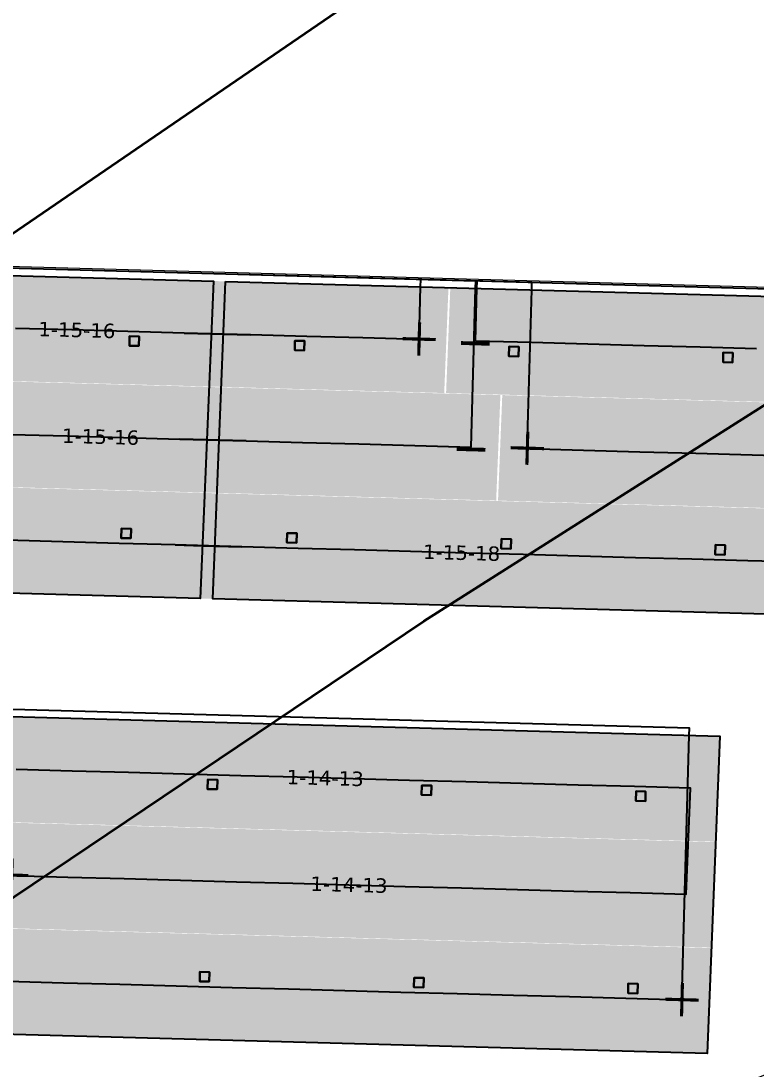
# Model space of a CAD drawing. Header units: metres. Extents: x 1477905 to 1478744, y 4202276 to 4202610.
# Drawn here: x 1478505.57 to 1478520.89, y 4202423.98 to 4202445.82 of the extents above; entities that cross this region are included whole.
import ezdxf

# ---------------------------------------------------------------- set-up
doc = ezdxf.new("R2010")
doc.units = ezdxf.units.M
doc.layers.add('Nouveau Terrain - CN - Courbes', color=22, linetype='Continuous', lineweight=0)
for name, color, linetype in [('PVcase DC Extensions', 170, 'Continuous'), ('PVcase Device Coloring', 7, 'Continuous'), ('PVcase Polarity Symbols', 7, 'Continuous'), ('PVcase Poles', 7, 'Continuous'), ('PVcase PV Area', 30, 'Continuous'), ('PVcase PV Modules (full frames)', 142, 'Continuous'), ('PVcase PV Modules (optimised)', 142, 'Continuous'), ('PVcase String Cables', 150, 'Continuous'), ('PVcase Stringing Numbers', 7, 'Continuous'), ('PVcase Strings', 92, 'Continuous')]:
    doc.layers.add(name, color=color, linetype=linetype)
doc.styles.get("Standard").update_dxf_attribs({"font": 'verdana.ttf'})
doc.styles.add('UBS-Style de texte', font='verdana.ttf')

# ---------------------------------------------------------------- blocks, each defined once
blk = doc.blocks.new('3P18@15DEG F FX ID2 PVBlock')
at = {"layer": 'PVcase PV Modules (optimised)', "color": 0}
blk.add_polyline3d([(0, 0, 1.773945735132677), (21.06698842950539, -0.5810537936249747, 1.773945735132684), (20.88445742833418, -7.198992669318526, 7.019385073192552e-15), (-0.182531001171211, -6.617938875693552, 0)], close=True, dxfattribs=at)

msp = doc.modelspace()

# ---------------------------------------------------------------- hatches: boundary and pattern name
at = {"layer": 'PVcase Device Coloring', "true_color": 0x1eec00, "transparency": 33554582}
for points in [[(1478499.083568135, 4202440.68984805), (1478498.995108641, 4202438.491072059), (1478514.392167092, 4202438.066401997), (1478514.480626587, 4202440.265177988)], [(1478514.519568388, 4202440.264103925), (1478514.431108893, 4202438.065327933), (1478530.789660783, 4202437.614138687), (1478530.878120278, 4202439.812914679)], [(1478498.991224836, 4202438.481516247), (1478498.902765342, 4202436.282740255), (1478515.474568826, 4202435.825669261), (1478515.563028321, 4202438.024445252)], [(1478515.601970122, 4202438.02337119), (1478515.513510627, 4202435.824595198), (1478530.700812968, 4202435.405710474), (1478530.789272462, 4202437.604486465)], [(1478498.898881538, 4202436.273184444), (1478498.810422043, 4202434.074408452), (1478530.611965152, 4202433.19728226), (1478530.700424647, 4202435.396058252)]]:
    msp.add_hatch(color=3, dxfattribs=at).paths.add_polyline_path(points, flags=0)
at = {"layer": 'PVcase Device Coloring', "true_color": 0x00ff40, "transparency": 33554582}
for points in [[(1478503.7777315, 4202431.366966278), (1478503.688673552, 4202429.168206793), (1478520.046431891, 4202428.717039433), (1478520.135489839, 4202430.915798918)], [(1478504.859475336, 4202429.126251689), (1478504.770417387, 4202426.927492204), (1478519.956982994, 4202426.508627798), (1478520.046040942, 4202428.707387283)], [(1478488.149970143, 4202427.376241921), (1478488.060912194, 4202425.177482435), (1478519.867534098, 4202424.300216164), (1478519.956592046, 4202426.498975649)]]:
    msp.add_hatch(color=100, dxfattribs=at).paths.add_polyline_path(points, flags=0)

# ---------------------------------------------------------------- linework, layer by layer
at = {"layer": 'Nouveau Terrain - CN - Courbes', "linetype": 'Continuous', "lineweight": 35}
for points in [[(1478479.04729392, 4202402.991108484, 65), (1478473.620589757, 4202401.417096424, 65), (1478475.985826699, 4202404.625406353, 65), (1478479.081299543, 4202408.366937595, 65), (1478480.429402437, 4202408.946411879, 65), (1478485.40812982, 4202410.008290214, 65), (1478487.609477454, 4202415.586895473, 65), (1478513.964444778, 4202433.312340741, 65), (1478556.971374048, 4202460.598036304, 65), (1478557.432209718, 4202461.599895009, 65), (1478559.407499856, 4202462.247799107, 65), (1478561.959309776, 4202463.805026239, 65), (1478569.909404268, 4202469.411276964, 65), (1478584.394987576, 4202477.759410393, 65), (1478587.342653569, 4202479.804456011, 65)], [(1478460.05602341, 4202398.024387334, 66), (1478459.212787518, 4202398.190406777, 66), (1478462.015698838, 4202401.475463587, 66), (1478465.607678771, 4202405.935287581, 66), (1478474.120264327, 4202416.931485549, 66), (1478475.004602611, 4202417.081417836, 66), (1478482.580715698, 4202425.772784553, 66), (1478516.306781525, 4202448.862316032, 66), (1478517.882323446, 4202450.561830505, 66), (1478520.160226136, 4202452.125735318, 66), (1478525.940551864, 4202455.216131345, 66), (1478534.350687071, 4202460.458383814, 66), (1478536.699811654, 4202461.468913687, 66), (1478544.439863948, 4202462.628009935, 66)]]:
    msp.add_polyline3d(points, dxfattribs=at)
at = {"layer": 'PVcase DC Extensions'}
for points in [[(1478508.972709453, 4202439.316485302, 67.76768589445408), (1478509.538695402, 4202439.300874701, 67.73759910927656), (1478509.790340443, 4202439.293934016, 67.7248598061221), (1478510.356494317, 4202439.278318788, 67.69812115864946)], [(1478510.267646502, 4202437.069890575, 67.1066020183754), (1478509.701492627, 4202437.085505807, 67.13334066685181), (1478509.446352103, 4202437.0925429, 67.14625541843222), (1478508.880366154, 4202437.108153498, 67.17634220278522)], [(1478508.788022855, 4202434.899821695, 66.58499851135515), (1478509.354008804, 4202434.884211093, 66.55491172609325), (1478509.612644811, 4202434.87707759, 66.54182152558496), (1478510.178798686, 4202434.861462361, 66.51508287810134)]]:
    msp.add_polyline3d(points, dxfattribs=at)
at = {"layer": 'PVcase Poles'}
for points in [[(1478507.831654409, 4202439.052034045, 64.7140471765055), (1478507.837168561, 4202439.251958016, 64.7140471765055), (1478507.837168561, 4202439.251958016, 67.80220020296015), (1478507.831654409, 4202439.052034045, 67.74853475827734), (1478507.831654409, 4202439.052034045, 64.7140471765055), (1478508.031578379, 4202439.046519892, 64.7140471765055), (1478508.031578379, 4202439.046519892, 67.73790716338306), (1478507.831654409, 4202439.052034045, 67.74853475827734), (1478508.031578379, 4202439.046519892, 67.73790716338306), (1478508.037092532, 4202439.246443864, 67.79157260806586), (1478508.037092532, 4202439.246443864, 64.7140471765055), (1478508.031578379, 4202439.046519892, 64.7140471765055), (1478508.037092532, 4202439.246443864, 64.7140471765055), (1478507.837168561, 4202439.251958016, 64.7140471765055), (1478508.037092532, 4202439.246443864, 64.7140471765055), (1478508.037092532, 4202439.246443864, 67.79157260806586), (1478507.837168561, 4202439.251958016, 67.80220020296015)], [(1478511.277361765, 4202438.956997138, 64.54023884585717), (1478511.282875917, 4202439.15692111, 64.54023884585717), (1478511.282875917, 4202439.15692111, 67.62854377100268), (1478511.277361765, 4202438.956997138, 67.57489424385376), (1478511.277361765, 4202438.956997138, 64.54023884585717), (1478511.477285736, 4202438.951482986, 64.54023884585717), (1478511.477285736, 4202438.951482986, 67.56545211710984), (1478511.277361765, 4202438.956997138, 67.57489424385376), (1478511.477285736, 4202438.951482986, 67.56545211710984), (1478511.482799888, 4202439.151406958, 67.61910164425875), (1478511.482799888, 4202439.151406958, 64.54023884585717), (1478511.477285736, 4202438.951482986, 64.54023884585717), (1478511.482799888, 4202439.151406958, 64.54023884585717), (1478511.282875917, 4202439.15692111, 64.54023884585717), (1478511.482799888, 4202439.151406958, 64.54023884585717), (1478511.482799888, 4202439.151406958, 67.61910164425875), (1478511.282875917, 4202439.15692111, 67.62854377100268)], [(1478515.739692742, 4202438.83392049, 64.32056535309273), (1478515.745206894, 4202439.033844462, 64.32056535309273), (1478515.745206894, 4202439.033844462, 67.41779418280285), (1478515.739692742, 4202438.83392049, 67.36414465565393), (1478515.739692742, 4202438.83392049, 64.32056535309273), (1478515.939616713, 4202438.828406338, 64.32056535309273), (1478515.939616713, 4202438.828406338, 67.35470252891001), (1478515.739692742, 4202438.83392049, 67.36414465565393), (1478515.939616713, 4202438.828406338, 67.35470252891001), (1478515.945130865, 4202439.028330309, 67.40835205605892), (1478515.945130865, 4202439.028330309, 64.32056535309273), (1478515.939616713, 4202438.828406338, 64.32056535309273), (1478515.945130865, 4202439.028330309, 64.32056535309273), (1478515.745206894, 4202439.033844462, 64.32056535309273), (1478515.945130865, 4202439.028330309, 64.32056535309273), (1478515.945130865, 4202439.028330309, 67.40835205605892), (1478515.745206894, 4202439.033844462, 67.41779418280285)], [(1478520.202023719, 4202438.71084384, 64.10539900599349), (1478520.207537872, 4202438.910767811, 64.10539900599349), (1478520.207537872, 4202438.910767811, 67.20704459409187), (1478520.202023719, 4202438.71084384, 67.15339506694295), (1478520.202023719, 4202438.71084384, 64.10539900599349), (1478520.40194769, 4202438.705329687, 64.10539900599349), (1478520.40194769, 4202438.705329687, 67.14395294019903), (1478520.202023719, 4202438.71084384, 67.15339506694295), (1478520.40194769, 4202438.705329687, 67.14395294019903), (1478520.407461842, 4202438.905253659, 67.19760246734793), (1478520.407461842, 4202438.905253659, 64.10539900599349), (1478520.40194769, 4202438.705329687, 64.10539900599349), (1478520.407461842, 4202438.905253659, 64.10539900599349), (1478520.207537872, 4202438.910767811, 64.10539900599349), (1478520.407461842, 4202438.905253659, 64.10539900599349), (1478520.407461842, 4202438.905253659, 67.19760246734793), (1478520.207537872, 4202438.910767811, 67.20704459409187)], [(1478507.664060493, 4202435.044131149, 64.43351310977131), (1478507.669574645, 4202435.24405512, 64.43351310977131), (1478507.669574645, 4202435.24405512, 66.72897013387299), (1478507.664060493, 4202435.044131149, 66.6753046891902), (1478507.664060493, 4202435.044131149, 64.43351310977131), (1478507.863984464, 4202435.038616996, 64.43351310977131), (1478507.863984464, 4202435.038616996, 66.66467709429591), (1478507.664060493, 4202435.044131149, 66.6753046891902), (1478507.863984464, 4202435.038616996, 66.66467709429591), (1478507.869498616, 4202435.238540968, 66.71834253897872), (1478507.869498616, 4202435.238540968, 64.43351310977131), (1478507.863984464, 4202435.038616996, 64.43351310977131), (1478507.869498616, 4202435.238540968, 64.43351310977131), (1478507.669574645, 4202435.24405512, 64.43351310977131), (1478507.869498616, 4202435.238540968, 64.43351310977131), (1478507.869498616, 4202435.238540968, 66.71834253897872), (1478507.669574645, 4202435.24405512, 66.72897013387299)], [(1478511.116111804, 4202434.948919268, 64.25843439730146), (1478511.121625956, 4202435.14884324, 64.25843439730146), (1478511.121625956, 4202435.14884324, 66.55499528014259), (1478511.116111804, 4202434.948919268, 66.50134575299369), (1478511.116111804, 4202434.948919268, 64.25843439730146), (1478511.316035775, 4202434.943405116, 64.25843439730146), (1478511.316035775, 4202434.943405116, 66.49190362624975), (1478511.116111804, 4202434.948919268, 66.50134575299369), (1478511.316035775, 4202434.943405116, 66.49190362624975), (1478511.321549927, 4202435.143329088, 66.54555315339867), (1478511.321549927, 4202435.143329088, 64.25843439730146), (1478511.316035775, 4202434.943405116, 64.25843439730146), (1478511.321549927, 4202435.143329088, 64.25843439730146), (1478511.121625956, 4202435.14884324, 64.25843439730146), (1478511.321549927, 4202435.143329088, 64.25843439730146), (1478511.321549927, 4202435.143329088, 66.54555315339867), (1478511.121625956, 4202435.14884324, 66.55499528014259)], [(1478515.578442781, 4202434.82584262, 64.03799038640163), (1478515.583956933, 4202435.025766592, 64.03799038640163), (1478515.583956933, 4202435.025766592, 66.34424569194276), (1478515.578442781, 4202434.82584262, 66.29059616479385), (1478515.578442781, 4202434.82584262, 64.03799038640163), (1478515.778366752, 4202434.820328468, 64.03799038640163), (1478515.778366752, 4202434.820328468, 66.28115403804992), (1478515.578442781, 4202434.82584262, 66.29059616479385), (1478515.778366752, 4202434.820328468, 66.28115403804992), (1478515.783880904, 4202435.020252439, 66.33480356519884), (1478515.783880904, 4202435.020252439, 64.03799038640163), (1478515.778366752, 4202434.820328468, 64.03799038640163), (1478515.783880904, 4202435.020252439, 64.03799038640163), (1478515.583956933, 4202435.025766592, 64.03799038640163), (1478515.783880904, 4202435.020252439, 64.03799038640163), (1478515.783880904, 4202435.020252439, 66.33480356519884), (1478515.583956933, 4202435.025766592, 66.34424569194276)], [(1478520.040773758, 4202434.70276597, 63.83043971315142), (1478520.046287911, 4202434.902689942, 63.83043971315142), (1478520.046287911, 4202434.902689942, 66.13349610348271), (1478520.040773758, 4202434.70276597, 66.07984657633381), (1478520.040773758, 4202434.70276597, 63.83043971315142), (1478520.240697729, 4202434.697251818, 63.83043971315142), (1478520.240697729, 4202434.697251818, 66.07040444958989), (1478520.040773758, 4202434.70276597, 66.07984657633381), (1478520.240697729, 4202434.697251818, 66.07040444958989), (1478520.246211881, 4202434.89717579, 66.1240539767388), (1478520.246211881, 4202434.89717579, 63.83043971315142), (1478520.240697729, 4202434.697251818, 63.83043971315142), (1478520.246211881, 4202434.89717579, 63.83043971315142), (1478520.046287911, 4202434.902689942, 63.83043971315142), (1478520.246211881, 4202434.89717579, 63.83043971315142), (1478520.246211881, 4202434.89717579, 66.1240539767388), (1478520.046287911, 4202434.902689942, 66.13349610348271)], [(1478509.459551183, 4202429.813723726, 63.96960885471302), (1478509.465065335, 4202430.013647698, 63.96960885471302), (1478509.465065335, 4202430.013647698, 67.07684542807999), (1478509.459551183, 4202429.813723726, 67.02319329827532), (1478509.459551183, 4202429.813723726, 63.96960885471302), (1478509.659475154, 4202429.808209574, 63.96960885471302), (1478509.659475154, 4202429.808209574, 67.01354739332554), (1478509.459551183, 4202429.813723726, 67.02319329827532), (1478509.659475154, 4202429.808209574, 67.01354739332554), (1478509.664989306, 4202430.008133546, 67.06719952313021), (1478509.664989306, 4202430.008133546, 63.96960885471302), (1478509.659475154, 4202429.808209574, 63.96960885471302), (1478509.664989306, 4202430.008133546, 63.96960885471302), (1478509.465065335, 4202430.013647698, 63.96960885471302), (1478509.664989306, 4202430.008133546, 63.96960885471302), (1478509.664989306, 4202430.008133546, 67.06719952313021), (1478509.465065335, 4202430.013647698, 67.07684542807999)], [(1478513.921665693, 4202429.690653048, 63.75594564637791), (1478513.927179845, 4202429.890577019, 63.75594564637791), (1478513.927179845, 4202429.890577019, 66.86155792573467), (1478513.921665693, 4202429.690653048, 66.80790579593), (1478513.921665693, 4202429.690653048, 63.75594564637791), (1478514.121589663, 4202429.685138895, 63.75594564637791), (1478514.121589663, 4202429.685138895, 66.79825989098022), (1478513.921665693, 4202429.690653048, 66.80790579593), (1478514.121589663, 4202429.685138895, 66.79825989098022), (1478514.127103816, 4202429.885062867, 66.85191202078488), (1478514.127103816, 4202429.885062867, 63.75594564637791), (1478514.121589663, 4202429.685138895, 63.75594564637791), (1478514.127103816, 4202429.885062867, 63.75594564637791), (1478513.927179845, 4202429.890577019, 63.75594564637791), (1478514.127103816, 4202429.885062867, 63.75594564637791), (1478514.127103816, 4202429.885062867, 66.85191202078488), (1478513.927179845, 4202429.890577019, 66.86155792573467)], [(1478518.383780203, 4202429.567582369, 63.54646292959511), (1478518.389294355, 4202429.767506341, 63.54646292959511), (1478518.389294355, 4202429.767506341, 66.64627042338935), (1478518.383780203, 4202429.567582369, 66.59261829358468), (1478518.383780203, 4202429.567582369, 63.54646292959511), (1478518.583704173, 4202429.562068217, 63.54646292959511), (1478518.583704173, 4202429.562068217, 66.58297238863489), (1478518.383780203, 4202429.567582369, 66.59261829358468), (1478518.583704173, 4202429.562068217, 66.58297238863489), (1478518.589218326, 4202429.761992188, 66.63662451843956), (1478518.589218326, 4202429.761992188, 63.54646292959511), (1478518.583704173, 4202429.562068217, 63.54646292959511), (1478518.589218326, 4202429.761992188, 63.54646292959511), (1478518.389294355, 4202429.767506341, 63.54646292959511), (1478518.589218326, 4202429.761992188, 63.54646292959511), (1478518.589218326, 4202429.761992188, 66.63662451843956), (1478518.389294355, 4202429.767506341, 66.64627042338935)], [(1478509.297210319, 4202425.805675945, 63.69960759655304), (1478509.302724472, 4202426.005599917, 63.69960759655304), (1478509.302724472, 4202426.005599917, 66.00334901522956), (1478509.297210319, 4202425.805675945, 65.94969688542488), (1478509.297210319, 4202425.805675945, 63.69960759655304), (1478509.49713429, 4202425.800161793, 63.69960759655304), (1478509.49713429, 4202425.800161793, 65.9400509804751), (1478509.297210319, 4202425.805675945, 65.94969688542488), (1478509.49713429, 4202425.800161793, 65.9400509804751), (1478509.502648442, 4202426.000085765, 65.99370311027978), (1478509.502648442, 4202426.000085765, 63.69960759655304), (1478509.49713429, 4202425.800161793, 63.69960759655304), (1478509.502648442, 4202426.000085765, 63.69960759655304), (1478509.302724472, 4202426.005599917, 63.69960759655304), (1478509.502648442, 4202426.000085765, 63.69960759655304), (1478509.502648442, 4202426.000085765, 65.99370311027978), (1478509.302724472, 4202426.005599917, 66.00334901522956)], [(1478513.759324829, 4202425.682605267, 63.48635177145377), (1478513.764838982, 4202425.882529238, 63.48635177145377), (1478513.764838982, 4202425.882529238, 65.78806151287473), (1478513.759324829, 4202425.682605267, 65.73440938307006), (1478513.759324829, 4202425.682605267, 63.48635177145377), (1478513.9592488, 4202425.677091114, 63.48635177145377), (1478513.9592488, 4202425.677091114, 65.72476347812028), (1478513.759324829, 4202425.682605267, 65.73440938307006), (1478513.9592488, 4202425.677091114, 65.72476347812028), (1478513.964762952, 4202425.877015086, 65.77841560792496), (1478513.964762952, 4202425.877015086, 63.48635177145377), (1478513.9592488, 4202425.677091114, 63.48635177145377), (1478513.964762952, 4202425.877015086, 63.48635177145377), (1478513.764838982, 4202425.882529238, 63.48635177145377), (1478513.964762952, 4202425.877015086, 63.48635177145377), (1478513.964762952, 4202425.877015086, 65.77841560792496), (1478513.764838982, 4202425.882529238, 65.78806151287473)], [(1478518.221439339, 4202425.559534587, 63.27547874432483), (1478518.226953492, 4202425.759458559, 63.27547874432483), (1478518.226953492, 4202425.759458559, 65.57277401027844), (1478518.221439339, 4202425.559534587, 65.51912188047376), (1478518.221439339, 4202425.559534587, 63.27547874432483), (1478518.42136331, 4202425.554020435, 63.27547874432483), (1478518.42136331, 4202425.554020435, 65.50947597552397), (1478518.221439339, 4202425.559534587, 65.51912188047376), (1478518.42136331, 4202425.554020435, 65.50947597552397), (1478518.426877462, 4202425.753944406, 65.56312810532864), (1478518.426877462, 4202425.753944406, 63.27547874432483), (1478518.42136331, 4202425.554020435, 63.27547874432483), (1478518.426877462, 4202425.753944406, 63.27547874432483), (1478518.226953492, 4202425.759458559, 63.27547874432483), (1478518.426877462, 4202425.753944406, 63.27547874432483), (1478518.426877462, 4202425.753944406, 65.56312810532864), (1478518.226953492, 4202425.759458559, 65.57277401027844)]]:
    msp.add_polyline3d(points, dxfattribs=at)
at = {"layer": 'PVcase PV Area', "color": 92, "lineweight": 0, "ltscale": 0.3}
msp.add_lwpolyline([(1478339.259568284, 4202438.995625216), (1478350.068033775, 4202437.937223447), (1478351.232465833, 4202444.959349633), (1478540.534256194, 4202439.738170348), (1478540.901876147, 4202436.232162382, -0.3139956367760866), (1478536.12052433, 4202430.113600746), (1478511.262201618, 4202419.774277388), (1478479.866163529, 4202408.008974139), (1478455.566751942, 4202400.12618837), (1478424.996123794, 4202392.130042891), (1478405.950104405, 4202386.211767361, -0.1137883790422365), (1478401.394384891, 4202385.911842342), (1478394.320368514, 4202388.689042576), (1478385.824395231, 4202392.672774198, 0.4395017912573829), (1478355.370027866, 4202381.467339296), (1478354.099964637, 4202377.634699788, -0.2556769067150101), (1478348.901034069, 4202372.930065227), (1478337.373768455, 4202370.62308633)], format="xyb", close=True, dxfattribs=at)
at = {"layer": 'PVcase String Cables'}
for points in [[(1478513.870242965, 4202439.181405222, 67.53217177368224), (1478513.900576028, 4202440.281176505, 67.82729500877319), (1478513.904711644, 4202440.431119567, 67.82738449169229), (1478509.840600484, 4202440.543212815, 68.01932672065318), (1478509.590932792, 4202440.550098961, 68.03197868462067), (1478488.553624363, 4202441.130334134, 69.1502837596001), (1478488.304824738, 4202441.137196338, 69.1642200213521), (1478467.306336876, 4202441.716360791, 70.86236638150481), (1478467.056728063, 4202441.723245312, 70.88352989769439), (1478446.071371821, 4202442.30204758, 72.73702291638509), (1478445.803564531, 4202442.309434038, 72.76050105877586), (1478424.80088421, 4202442.888714124, 74.40594292057258), (1478424.494120179, 4202442.897175058, 74.42566930873956), (1478403.45013783, 4202443.477594306, 75.41032428569103), (1478403.18036219, 4202443.485035054, 75.42080560663639), (1478382.126851171, 4202444.065717114, 76.17453442216315), (1478381.840358193, 4202444.073618948, 76.18314753144931), (1478360.775929468, 4202444.654602132, 76.51166850085247), (1478360.522577693, 4202444.66158989, 76.51189248825186), (1478339.881851294, 4202445.230886836, 76.79454619839572)], [(1478514.952644699, 4202436.940672486, 66.88533617175163), (1478515.0439102, 4202440.249641923, 67.77329695094616), (1478515.048045816, 4202440.399584986, 67.77338643386702), (1478509.840600484, 4202440.543212815, 68.01932672065318), (1478509.590932792, 4202440.550098961, 68.03197868462067), (1478488.553624363, 4202441.130334134, 69.1502837596001), (1478488.304824738, 4202441.137196338, 69.16422002133328), (1478467.306336876, 4202441.716360791, 70.86236638150481), (1478467.056728063, 4202441.723245312, 70.88352989769439), (1478446.071371821, 4202442.30204758, 72.73702291638509), (1478445.803564531, 4202442.309434038, 72.76050105877586), (1478424.80088421, 4202442.888714124, 74.40594292057258), (1478424.494120179, 4202442.897175059, 74.4256693087413), (1478403.45013783, 4202443.477594306, 75.41032428569103), (1478403.18036219, 4202443.485035054, 75.42080560662806), (1478382.126851171, 4202444.065717114, 76.17453442216315), (1478381.840358193, 4202444.073618948, 76.18314753144931), (1478360.775929468, 4202444.654602132, 76.51166850085247), (1478360.522577693, 4202444.66158989, 76.51189248825186), (1478339.881851294, 4202445.230886836, 76.79454619839572)], [(1478516.123894249, 4202436.908367964, 66.8300197100963), (1478516.215159749, 4202440.217337402, 67.71798048930181), (1478516.219295366, 4202440.367280465, 67.71806997222266), (1478509.840600484, 4202440.543212815, 68.01932672065318), (1478509.590932792, 4202440.550098961, 68.03197868462067), (1478488.553624363, 4202441.130334134, 69.1502837596001), (1478488.304824738, 4202441.137196338, 69.16422002133328), (1478467.306336876, 4202441.716360791, 70.86236638150481), (1478467.056728063, 4202441.723245312, 70.88352989769439), (1478446.071371821, 4202442.30204758, 72.73702291638509), (1478445.803564531, 4202442.309434038, 72.76050105877586), (1478424.80088421, 4202442.888714124, 74.40594292057258), (1478424.494120179, 4202442.897175059, 74.4256693087413), (1478403.45013783, 4202443.477594306, 75.41032428569103), (1478403.18036219, 4202443.485035054, 75.42080560662806), (1478382.126851171, 4202444.065717114, 76.17453442216315), (1478381.840358193, 4202444.073618948, 76.18314753144931), (1478360.775929468, 4202444.654602132, 76.51166850085247), (1478360.522577693, 4202444.66158989, 76.51189248825186), (1478339.881851294, 4202445.230886836, 76.79454619839572)], [(1478515.041492515, 4202439.149100699, 67.47685531202568), (1478515.071825577, 4202440.248871982, 67.77197854711665), (1478515.075961194, 4202440.398815045, 67.7720680300375), (1478509.840600484, 4202440.543212815, 68.01932672065318), (1478509.590932792, 4202440.550098961, 68.03197868462067), (1478488.553624363, 4202441.130334134, 69.1502837596001), (1478488.304824738, 4202441.137196338, 69.1642200213521), (1478467.306336876, 4202441.716360791, 70.86236638150481), (1478467.056728063, 4202441.723245312, 70.88352989769439), (1478446.071371821, 4202442.302047579, 72.73702291638088), (1478445.803564531, 4202442.309434038, 72.76050105877586), (1478424.80088421, 4202442.888714124, 74.40594292057258), (1478424.494120179, 4202442.897175058, 74.42566930873956), (1478403.45013783, 4202443.477594306, 75.41032428569103), (1478403.18036219, 4202443.485035054, 75.42080560663639), (1478382.126851171, 4202444.065717114, 76.17453442216315), (1478381.840358193, 4202444.073618948, 76.18314753144931), (1478360.775929468, 4202444.654602132, 76.51166850085247), (1478360.522577693, 4202444.66158989, 76.51189248825186), (1478339.881851294, 4202445.230886836, 76.79454619839572)], [(1478530.090041026, 4202434.312285486, 65.57470302995091), (1478530.242238964, 4202439.830453077, 67.05550135328198), (1478530.246374581, 4202439.980396147, 67.05559083620435), (1478509.840600484, 4202440.543212816, 68.01932672065495), (1478509.590932792, 4202440.550098962, 68.03197868462274), (1478488.553624363, 4202441.130334134, 69.15028375958774), (1478488.304824738, 4202441.137196338, 69.16422002133328), (1478467.306336876, 4202441.716360791, 70.86236638150481), (1478467.056728063, 4202441.723245313, 70.88352989767803), (1478446.071371821, 4202442.30204758, 72.73702291638509), (1478445.803564531, 4202442.309434039, 72.7605010587794), (1478424.80088421, 4202442.888714124, 74.40594292057258), (1478424.494120179, 4202442.897175059, 74.4256693087413), (1478403.45013783, 4202443.477594306, 75.41032428569103), (1478403.18036219, 4202443.485035054, 75.42080560662806), (1478382.126851171, 4202444.065717114, 76.17453442216315), (1478381.840358193, 4202444.073618948, 76.18314753144931), (1478360.775929468, 4202444.654602132, 76.51166850085247), (1478360.522577693, 4202444.66158989, 76.51189248825186), (1478339.881851294, 4202445.230886836, 76.79454619839572)], [(1478519.345936662, 4202425.415210378, 65.43433177781404), (1478519.4981346, 4202430.933377972, 66.91520193849198), (1478519.502270217, 4202431.083321031, 66.91529532097287), (1478499.099031662, 4202431.646067767, 67.89970803800979), (1478498.849660655, 4202431.65294573, 67.91239470140185), (1478477.822503746, 4202432.232900911, 69.20775154736258), (1478477.573716408, 4202432.239762776, 69.2318906520538), (1478456.590860719, 4202432.818496075, 71.11350164944335), (1478456.335846844, 4202432.825529675, 71.13655079202223), (1478435.347755606, 4202433.404407375, 72.95878892239764), (1478435.040720615, 4202433.412875784, 72.9812509305466), (1478414.005574829, 4202433.993051308, 74.13955276937888), (1478413.72650541, 4202434.00074839, 74.15125363802694), (1478392.675444939, 4202434.581362861, 74.97062224059476), (1478392.399086598, 4202434.588985168, 74.9808703422818), (1478371.338314589, 4202435.169867496, 75.49281086919423), (1478371.060540808, 4202435.177528843, 75.49677146963754), (1478349.994391164, 4202435.758559492, 75.68483412742162), (1478349.745420294, 4202435.765426419, 75.69530974273171), (1478339.660408163, 4202436.043583617, 76.0200912943735)]]:
    msp.add_polyline3d(points, dxfattribs=at)
at = {"layer": 'PVcase Strings'}
for points in [[(1478513.870242965, 4202439.181405222), (1478512.698993416, 4202439.213709744), (1478511.527743867, 4202439.246014266), (1478510.356494317, 4202439.278318788), (1478508.972709453, 4202439.316485302), (1478507.801807304, 4202439.348780243), (1478506.630905155, 4202439.381075183), (1478505.460003006, 4202439.413370123)], [(1478520.897740262, 4202438.987578089), (1478519.726490712, 4202439.019882611), (1478518.555241163, 4202439.052187134), (1478517.383991614, 4202439.084491655), (1478516.212742064, 4202439.116796178), (1478515.041492515, 4202439.149100699)], [(1478505.367659707, 4202437.205038319), (1478506.538561856, 4202437.172743379), (1478507.709464005, 4202437.140448439), (1478508.880366154, 4202437.108153498), (1478510.267646502, 4202437.069890575), (1478511.438896051, 4202437.037586053), (1478512.610145601, 4202437.00528153), (1478513.78139515, 4202436.972977009), (1478514.952644699, 4202436.940672486)], [(1478516.123894249, 4202436.908367964), (1478517.295143798, 4202436.876063442), (1478518.466393347, 4202436.84375892), (1478519.637642897, 4202436.811454398), (1478520.808892446, 4202436.779149876), (1478521.980141995, 4202436.746845353)], [(1478521.89129418, 4202434.53841714), (1478520.720044631, 4202434.570721663), (1478519.548795081, 4202434.603026184), (1478518.377545532, 4202434.635330707), (1478517.206295982, 4202434.667635228), (1478516.035046433, 4202434.699939751), (1478514.863796884, 4202434.732244273), (1478513.692547334, 4202434.764548795), (1478512.521297785, 4202434.796853317), (1478511.350048236, 4202434.82915784), (1478510.178798686, 4202434.861462361), (1478508.788022855, 4202434.899821695), (1478507.617120706, 4202434.932116636), (1478506.446218557, 4202434.964411576), (1478505.275316409, 4202434.996706516), (1478504.10441426, 4202435.029001457), (1478502.933512111, 4202435.061296398), (1478501.762609962, 4202435.093591338), (1478500.591707813, 4202435.125886278), (1478499.420805665, 4202435.158181218)], [(1478505.381072772, 4202428.011257474), (1478506.552265504, 4202427.978954519), (1478507.723458236, 4202427.946651564), (1478508.894650968, 4202427.914348609), (1478510.0658437, 4202427.882045654), (1478511.237036433, 4202427.849742698), (1478512.408229165, 4202427.817439743), (1478513.579421897, 4202427.785136788), (1478514.750614629, 4202427.752833834), (1478515.921807362, 4202427.720530879), (1478517.093000094, 4202427.688227924), (1478518.264192826, 4202427.655924968), (1478519.435385558, 4202427.623622013), (1478519.524834455, 4202429.832033648), (1478518.353641723, 4202429.864336603), (1478517.18244899, 4202429.896639558), (1478516.011256258, 4202429.928942514), (1478514.840063526, 4202429.961245469), (1478513.668870794, 4202429.993548423), (1478512.497678061, 4202430.025851378), (1478511.326485329, 4202430.058154333), (1478510.155292597, 4202430.090457289), (1478508.984099865, 4202430.122760244), (1478507.812907133, 4202430.155063199), (1478506.641714401, 4202430.187366154), (1478505.470521668, 4202430.219669109)], [(1478519.345936662, 4202425.415210378), (1478518.174743929, 4202425.447513334), (1478517.003551197, 4202425.479816289), (1478515.832358465, 4202425.512119244), (1478514.661165733, 4202425.544422199), (1478513.489973, 4202425.576725153), (1478512.318780268, 4202425.609028108), (1478511.147587536, 4202425.641331064), (1478509.976394804, 4202425.673634019), (1478508.805202072, 4202425.705936974), (1478507.63400934, 4202425.738239929), (1478506.462816607, 4202425.770542884), (1478505.291623875, 4202425.802845839)]]:
    msp.add_lwpolyline(points, dxfattribs=at)

# ---------------------------------------------------------------- block references
at = {"layer": 'PVcase PV Modules (full frames)', "extrusion": (0.05304293979202378, -0.001462990379204388, 0.9985911606845768), "rotation": 271.5798884593579}
msp.add_blockref('3P18@15DEG F FX ID2 PVBlock', (4241606.49537793, -1360139.413469119, 72342.5271934583), dxfattribs=at)
at = {"layer": 'PVcase PV Modules (full frames)', "extrusion": (0.04714018187669541, -0.00130018496014659, 0.9988874374881794), "rotation": 271.5798884593579}
msp.add_blockref('3P18@15DEG F FX ID2 PVBlock', (4241606.495377925, -1360564.694130275, 64299.44241804434), dxfattribs=at)
at = {"layer": 'PVcase PV Modules (full frames)', "extrusion": (0.04815521632158824, -0.001328180875027284, 0.998838981556379), "rotation": 271.5798884593579}
msp.add_blockref('3P18@15DEG F FX ID2 PVBlock', (4241597.305461868, -1360488.149765254, 65681.9014404418), dxfattribs=at)

# ---------------------------------------------------------------- texts
at = {"layer": 'PVcase Polarity Symbols', "color": 1, "char_height": 0.7000000000000001, "attachment_point": 5, "rotation": 358.42011154064215}
for insert in [(1478513.870242965, 4202439.181405222), (1478516.123894249, 4202436.908367964), (1478505.381072772, 4202428.011257474), (1478519.345936662, 4202425.415210378)]:
    msp.add_mtext('＋', dxfattribs=dict(at, insert=insert))
at = {"layer": 'PVcase Polarity Symbols', "color": 7, "char_height": 0.7000000000000001, "attachment_point": 5, "rotation": 358.42011154064215}
for insert in [(1478515.041492515, 4202439.149100699), (1478514.952644699, 4202436.940672486)]:
    msp.add_mtext('−', dxfattribs=dict(at, insert=insert))
at = {"layer": 'PVcase Stringing Numbers', "color": 18, "true_color": 0x000000, "char_height": 0.3, "attachment_point": 5, "rotation": 358.42011154064215, "style": 'UBS-Style de texte', "bg_fill": 1, "box_fill_scale": 1.5, "bg_fill_color": 7, "bg_fill_true_color": 16777215, "bg_fill_transparency": 0}
for s, insert in [('1-15-16', (1478506.737867614, 4202439.378125023)), ('1-15-16', (1478507.232896831, 4202437.153592754)), ('1-15-18', (1478514.755423345, 4202434.735233352)), ('1-14-13', (1478511.912081696, 4202430.042002856)), ('1-14-13', (1478512.408229165, 4202427.817439744))]:
    msp.add_mtext(s, dxfattribs=dict(at, insert=insert))

doc.saveas('drawing.dxf')
